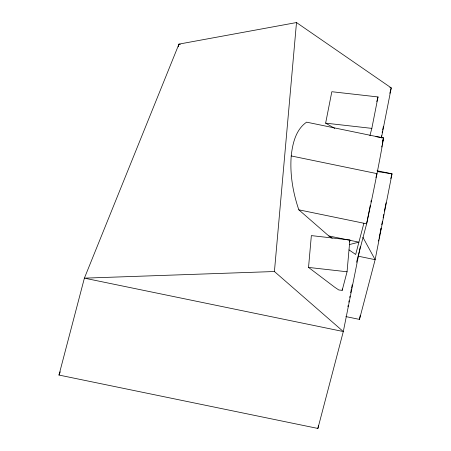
<?xml version="1.0" encoding="UTF-8"?>
<svg xmlns="http://www.w3.org/2000/svg" width="451" height="451" viewBox="0 0 451 451"><rect width="100%" height="100%" fill="white"/><g stroke="black" fill="none" stroke-linecap="round" stroke-linejoin="round"><path stroke-width="0.68" d="M356.532 262.279L366.629 223.803A66.94 1.471 -78.3 0 0 382.899 141.811L383.508 138.017L306.595 122.159C295.76 129.646 292.558 143.604 291.222 155.945C289.801 174.193 292.93 192.566 298.821 209.822L328.83 235.963L332.212 238.291M274.422 271.525L84.393 278.149L343.307 331.541L274.422 271.525L296.499 22.55L178.951 44.113L84.393 278.149L58.974 375.057L317.887 428.45L343.307 331.541L360.281 246.776M308.535 267.42L311.353 235.608L349.875 239.971L347.056 271.778L342.185 290.354L338.819 289.976L334.862 287.338L308.535 267.42L347.056 271.778M342.185 290.354L342.303 288.973M334.755 128.4L325.639 123.151L331.823 91.722L378.017 96.948L371.833 128.377L369.916 135.678M317.887 428.45L318.429 425.699M380.757 137.448L383.519 137.944L382.285 144.241M347.907 306.731L348.166 305.406M348.792 302.136L349.08 300.761M349.728 297.451L349.982 296.093M350.647 292.806L351.323 289.283M351.532 288.223L352.208 284.852M381.275 137.189L381.557 135.666M382.16 132.594L382.448 131.224M382.69 129.989L383.35 126.556M381.383 138.034L391.243 87.894L296.499 22.55M370.248 205.408L366.629 223.803L298.821 209.822M370.919 201.997L371.184 200.639M381.738 147.003L382.008 145.622M345.872 316.596L359.47 319.398L360.281 315.277M378.547 241.003L378.812 239.673M379.082 238.365L379.759 234.948M379.922 234.018L381.101 228.116M381.755 224.705L382.442 221.283M383.119 217.867L383.79 214.45M384.438 211.057L386.073 202.747M178.235 46.825L178.951 44.113L180.327 44.401M376.794 101.593L378.017 96.948M349.356 241.961L349.875 239.971M389.822 93.318L391.243 87.894L389.867 87.612M382.634 141.315L383.519 137.944M363.878 223.239L355.681 254.482L349.029 249.893M375.937 177.581L376.974 173.629L291.222 155.945M390.78 178.573L392.026 173.821L377.07 170.737M384.404 210.617L384.737 209.354M380.469 230.602L380.965 228.708M379.46 235.946L379.793 234.683M359.47 319.398L375.136 259.68L392.026 173.821L377.521 171.577M58.974 375.057L60.287 371.799M349.519 244.538L358.911 242.164L328.83 235.963M325.639 123.151L371.833 128.377M375.931 136.647L380.768 137.38M358.139 256.174L375.136 259.68L362.908 237.305"/></g></svg>
